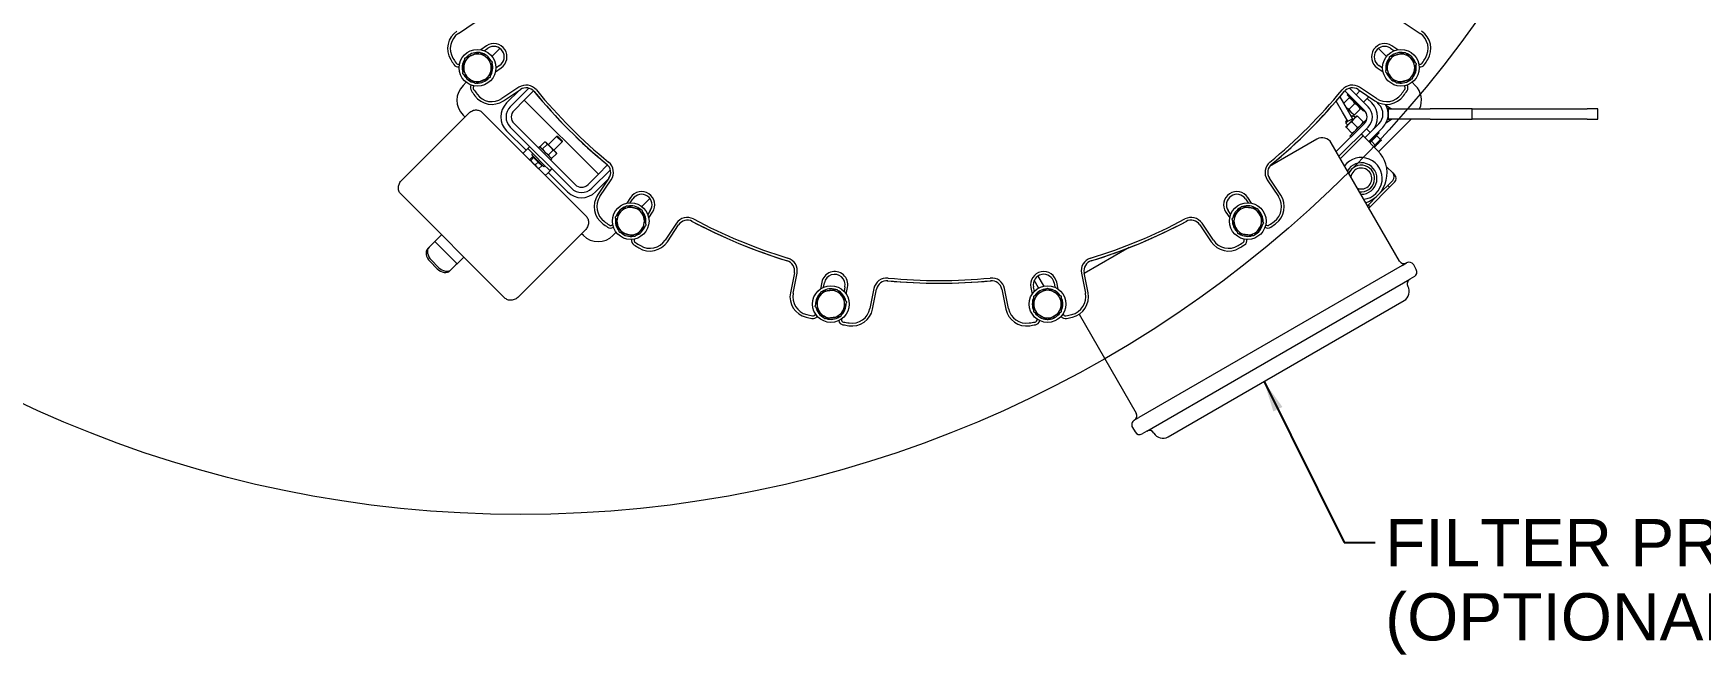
# Model space of a CAD drawing. Header units: inches. Extents: x 19 to 503, y 6 to 322.
# Drawn here: x 60.2 to 139.8, y 185.1 to 214.7 of the extents above; entities that cross this region are included whole.
import ezdxf

# ---------------------------------------------------------------- set-up
doc = ezdxf.new("R2010")
doc.units = ezdxf.units.IN
doc.header["$LTSCALE"] = 15
doc.header["$MEASUREMENT"] = 0
doc.layers.add('Symbol (ANSI)', color=7, linetype='Continuous', lineweight=25)
doc.layers.add('Visible', color=7, linetype='Continuous', lineweight=18)
doc.styles.add('MEMCOR Medium', font='arial.ttf')
doc.dimstyles.new('Default (ANSI)$7', dxfattribs={"dimscale": 15, "dimtxt": 0.15, "dimasz": 0.098425, "dimexe": 0.125, "dimexo": 0.0625, "dimgap": 0.031496, "dimtad": 0, "dimtih": 1, "dimtoh": 1, "dimdec": 4, "dimrnd": 1e-08, "dimzin": 3, "dimdsep": 46, "dimlunit": 5, "dimtxsty": 'MEMCOR Medium', "dimcen": 0.09, "dimdle": 0.393701, "dimclrd": 256, "dimclre": 256, "dimclrt": 256, "dimadec": 0, "dimazin": 1, "dimtfac": 0.8, "dimtofl": 0, "dimtmove": 0, "dimatfit": 3, "dimfxl": 1, "dimfrac": 1, "dimtolj": 1, "dimtzin": 4, "dimlwd": -1, "dimlwe": -1, "dimarcsym": 0})

msp = doc.modelspace()

# ---------------------------------------------------------------- linework, layer by layer
at = {"layer": 'Visible'}
for p, q in [((80.53157, 214.74529), (81.33716, 215.28357)), ((125.61566, 215.28357), (126.42125, 214.74529)), ((81.86988, 214.14818), (81.59633, 213.9654)), ((81.76071, 213.91889), (81.9421, 214.04009)), ((125.01071, 214.04009), (125.1921, 213.91889)), ((125.35648, 213.9654), (125.08294, 214.14818)), ((82.13157, 213.64213), (82.51639, 214.02695)), ((124.43237, 214.02394), (124.81815, 213.63815)), ((82.29635, 212.91775), (82.5699, 213.10053)), ((82.49767, 213.20862), (82.31629, 213.08742)), ((124.38292, 213.10053), (124.65647, 212.91775)), ((124.63653, 213.08742), (124.45514, 213.20862)), ((80.75243, 212.26299), (80.90353, 212.41409)), ((83.41499, 212.17387), (82.6094, 211.63559)), ((82.68162, 211.5275), (83.48721, 212.06578)), ((83.44147, 212.03521), (82.83132, 211.42507)), ((83.89315, 212.13334), (83.0081, 211.24829)), ((83.67762, 211.56426), (84.11776, 212.00439)), ((122.59359, 211.71558), (122.94322, 211.11)), ((122.77518, 211.40105), (123.03857, 211.66443)), ((122.83506, 212.00439), (123.76794, 211.07151)), ((122.98221, 211.85724), (122.93767, 211.8127)), ((123.71716, 211.03321), (122.93767, 211.8127)), ((123.94471, 211.24829), (123.05966, 212.13334)), ((123.55617, 212.00526), (123.37196, 211.82105)), ((123.4656, 212.06578), (124.27119, 211.5275)), ((123.54873, 211.99782), (123.51134, 212.03521)), ((124.34341, 211.63559), (123.53782, 212.17387)), ((123.98005, 211.72203), (123.72551, 211.46749)), ((126.0453, 212.41101), (126.19685, 212.25945)), ((77.82862, 207.74733), (81.0106, 210.92931)), ((83.94364, 208.70338), (81.66945, 210.97757)), ((83.18488, 211.07151), (83.67762, 211.56426)), ((87.21316, 208.02873), (83.67762, 211.56426)), ((122.72671, 210.985), (122.42152, 211.5136)), ((122.97671, 210.55199), (122.72671, 210.985)), ((122.85637, 211.26043), (122.87805, 211.23875)), ((122.87805, 211.23875), (123.14321, 210.97359)), ((122.94322, 211.11), (123.19322, 210.67699)), ((123.03431, 211.12985), (123.30373, 211.39927)), ((123.14321, 210.97359), (123.2758, 210.841)), ((123.29948, 210.86469), (123.5689, 211.1341)), ((123.7617, 211.07775), (123.71716, 211.03321)), ((124.12149, 211.42507), (123.90229, 211.64427)), ((124.3229, 211.49518), (124.46232, 211.35577)), ((124.79671, 211.31987), (125.05478, 211.14615)), ((125.05478, 211.14615), (124.86728, 211.14615)), ((124.9027, 211.14615), (126.9027, 211.14615)), ((124.9027, 211.14615), (124.9027, 210.64615)), ((128.9027, 211.14615), (126.9027, 211.14615)), ((128.9027, 211.14615), (129.4027, 211.14615)), ((128.9027, 210.64615), (128.9027, 211.14615)), ((129.4027, 211.14615), (134.4027, 211.14615)), ((134.9027, 211.14615), (134.4027, 211.14615)), ((134.9027, 210.64615), (134.9027, 211.14615)), ((80.84124, 210.75996), (80.75243, 210.84878)), ((82.83132, 210.09571), (83.75763, 209.1694)), ((83.0081, 210.27248), (85.92138, 207.3592)), ((86.09816, 207.53598), (83.18488, 210.44926)), ((123.76794, 210.44926), (122.42473, 209.10605)), ((122.55414, 208.88191), (123.94471, 210.27248)), ((122.87852, 210.53142), (122.9483, 210.6012)), ((122.87852, 210.53142), (122.87853, 210.46468)), ((122.97273, 210.55889), (122.87853, 210.46468)), ((122.96962, 210.37359), (122.87853, 210.46468)), ((123.01381, 210.41779), (122.88123, 210.28521)), ((122.90491, 210.26152), (123.17433, 209.99211)), ((122.97671, 210.55199), (123.19322, 210.67699)), ((123.27898, 210.68295), (123.01381, 210.41779)), ((123.07344, 209.84384), (123.85292, 210.62333)), ((123.13131, 210.78421), (123.16535, 210.81824)), ((123.23208, 210.81824), (123.15574, 210.7419)), ((123.16535, 210.81824), (123.23208, 210.81824)), ((123.17008, 210.52669), (123.4395, 210.25727)), ((123.32317, 210.72715), (123.23208, 210.81824)), ((123.41156, 210.81554), (123.27898, 210.68295)), ((123.43524, 210.79185), (123.70466, 210.52244)), ((124.46232, 210.43653), (123.79445, 209.76867)), ((123.86922, 210.60703), (123.85292, 210.62333)), ((124.03805, 210.01227), (123.86127, 210.18904)), ((123.97123, 209.59189), (124.63909, 210.25976)), ((125.99776, 210.64615), (124.45644, 209.10484)), ((124.79671, 210.47244), (125.05478, 210.64615)), ((124.86728, 210.64615), (125.05478, 210.64615)), ((126.9027, 210.64615), (124.9027, 210.64615)), ((126.9027, 210.64615), (128.9027, 210.64615)), ((129.4027, 210.64615), (128.9027, 210.64615)), ((134.4027, 210.64615), (129.4027, 210.64615)), ((134.4027, 210.64615), (134.9027, 210.64615)), ((83.93441, 209.34617), (83.84249, 209.25425)), ((84.411, 209.33627), (84.35443, 209.27971)), ((84.98517, 208.7621), (84.411, 209.33627)), ((84.43643, 209.34594), (84.65518, 209.5647)), ((84.45484, 209.29243), (84.44283, 209.32544)), ((84.54956, 209.23281), (84.76831, 209.45157)), ((84.70869, 209.54628), (84.67568, 209.5583)), ((84.7293, 209.52568), (84.70869, 209.54628)), ((84.92547, 209.32951), (84.7293, 209.52568)), ((84.81935, 209.43562), (85.21721, 209.83348)), ((85.14811, 209.10687), (84.92547, 209.32951)), ((85.08452, 209.17046), (85.48238, 209.56832)), ((85.48238, 209.56832), (85.21721, 209.83348)), ((85.27144, 209.83348), (85.21721, 209.83348)), ((85.27144, 209.83348), (85.48238, 209.62254)), ((85.48238, 209.62254), (85.48238, 209.56832)), ((121.5036, 209.70149), (119.23774, 208.39329)), ((125.43662, 203.88931), (122.18662, 209.51848)), ((123.52929, 209.68028), (122.61884, 208.76984)), ((123.11798, 209.7993), (123.07344, 209.84384)), ((123.70606, 209.85706), (123.52929, 209.68028)), ((123.70606, 209.85706), (123.61768, 209.94545)), ((123.70606, 209.85706), (124.41317, 209.14995)), ((124.47234, 210.00392), (124.01577, 209.54735)), ((124.03345, 209.52967), (124.10027, 209.59649)), ((124.10027, 209.59649), (124.23286, 209.72907)), ((124.10027, 209.59649), (124.28731, 209.40946)), ((124.23286, 209.72907), (124.36544, 209.86166)), ((124.24417, 209.31895), (124.44357, 209.51836)), ((124.36544, 209.86166), (124.34776, 209.87934)), ((124.36544, 209.86166), (124.55247, 209.67462)), ((124.4278, 210.04846), (124.47234, 210.00392)), ((124.44357, 209.51836), (124.57616, 209.65094)), ((83.61763, 209.02939), (83.75056, 209.16233)), ((83.84249, 209.25425), (83.75056, 209.16233)), ((84.19604, 208.9007), (83.84249, 209.25425)), ((83.94572, 208.69422), (83.94442, 208.69908)), ((83.94572, 208.69422), (83.94876, 208.69118)), ((84.08293, 208.86531), (83.94653, 208.7289)), ((83.94876, 208.69118), (84.07655, 208.56339)), ((84.12288, 208.82536), (83.98648, 208.68896)), ((84.02916, 208.95444), (84.08573, 209.011)), ((84.02916, 208.95444), (84.60333, 208.38027)), ((84.07655, 208.56339), (84.27221, 208.36773)), ((84.08293, 208.86531), (84.1029, 208.84533)), ((84.09987, 208.84837), (84.11755, 208.86605)), ((84.1029, 208.84533), (84.12288, 208.82536)), ((84.12288, 208.82536), (84.2307, 208.71754)), ((84.19604, 208.9007), (84.54959, 208.54714)), ((84.33852, 208.60972), (84.20211, 208.47332)), ((84.2307, 208.71754), (84.33852, 208.60972)), ((84.33852, 208.60972), (84.42636, 208.52188)), ((84.42636, 208.52188), (84.5142, 208.43403)), ((84.49726, 208.45097), (84.51494, 208.46865)), ((84.90315, 208.19359), (84.54959, 208.54714)), ((84.82876, 208.9536), (85.04752, 209.17236)), ((84.98517, 208.7621), (84.9286, 208.70553)), ((84.94133, 208.80594), (84.97434, 208.79393)), ((84.99484, 208.78753), (85.2136, 209.00629)), ((85.19518, 209.05979), (85.14811, 209.10687)), ((85.19518, 209.05979), (85.20719, 209.02679)), ((87.21316, 208.02873), (87.65329, 208.46886)), ((119.32482, 208.44357), (119.29952, 208.46886)), ((84.27221, 208.36773), (84.34311, 208.29682)), ((84.34311, 208.29682), (84.34798, 208.29552)), ((86.62646, 206.02055), (84.35228, 208.29474)), ((84.5142, 208.43403), (84.3778, 208.29763)), ((84.60333, 208.38027), (84.6599, 208.43683)), ((84.81122, 208.10167), (84.67829, 207.96873)), ((84.81122, 208.10167), (84.90315, 208.19359)), ((84.81829, 208.10874), (85.7446, 207.18243)), ((84.90315, 208.19359), (84.99507, 208.28551)), ((87.21316, 208.02873), (86.72041, 207.53598)), ((86.89719, 207.3592), (87.78224, 208.24425)), ((87.07396, 207.18243), (87.68411, 207.79257)), ((87.71468, 207.83832), (87.1764, 207.03273)), ((87.28449, 206.9605), (87.82277, 207.76609)), ((119.13005, 207.76609), (119.66832, 206.9605)), ((119.77642, 207.03273), (119.23814, 207.83832)), ((124.41317, 207.02863), (125.12028, 207.73574)), ((124.8227, 208.38687), (125.12028, 208.08929)), ((125.12028, 208.08929), (125.20867, 208.0009)), ((77.78036, 207.08848), (82.73738, 202.13146)), ((88.74943, 206.921), (88.56665, 206.64745)), ((118.38616, 206.64745), (118.20339, 206.921)), ((123.91294, 206.5284), (124.41317, 207.02863)), ((124.96581, 207.40449), (124.03731, 206.47599)), ((124.96581, 207.40449), (124.87742, 207.49288)), ((125.20867, 207.64735), (124.96581, 207.40449)), ((88.73632, 206.66739), (88.85752, 206.84877)), ((89.67283, 206.87155), (89.28705, 206.48576)), ((89.68899, 206.2932), (89.56779, 206.11182)), ((89.6143, 205.94743), (89.79708, 206.22098)), ((117.15573, 206.22098), (117.33851, 205.94743)), ((117.38502, 206.11182), (117.26382, 206.2932)), ((118.09529, 206.84877), (118.21649, 206.66739)), ((124.03731, 206.47599), (123.94892, 206.56438)), ((124.03731, 206.47599), (123.97764, 206.41633)), ((86.57821, 205.3617), (83.39623, 202.17972)), ((90.93246, 205.68826), (90.39419, 204.88267)), ((90.50228, 204.81045), (91.04055, 205.61604)), ((115.91226, 205.61604), (116.45054, 204.81045)), ((116.55863, 204.88267), (116.02035, 205.68826)), ((79.1326, 204.54436), (79.0676, 204.47936)), ((79.1326, 204.54436), (79.35584, 204.76761)), ((79.35584, 204.76761), (79.40969, 204.82145)), ((79.50161, 204.91338), (79.40969, 204.82145)), ((79.40969, 204.82145), (80.47035, 203.76079)), ((79.50161, 204.91338), (79.72854, 205.1403)), ((86.49414, 205.10707), (86.40886, 205.19235)), ((88.0599, 205.25862), (87.90835, 205.10707)), ((112.54361, 204.52844), (110.39663, 203.28887)), ((79.17115, 203.87581), (79.52471, 203.52226)), ((79.58971, 203.58726), (79.23615, 203.94081)), ((80.4165, 203.70695), (80.19326, 203.4837)), ((80.47035, 203.76079), (80.4165, 203.70695)), ((80.47035, 203.76079), (80.56227, 203.85272)), ((80.7892, 204.07964), (80.56227, 203.85272)), ((125.56162, 203.6728), (125.77812, 203.7978)), ((126.24463, 203.48979), (126.11963, 203.7063)), ((80.12826, 203.4187), (80.19326, 203.4837)), ((96.564, 203.32815), (96.37498, 202.37789)), ((96.50248, 202.35253), (96.6915, 203.30279)), ((108.22079, 202.61), (108.01302, 202.96987)), ((108.18636, 203.16964), (108.43729, 202.735)), ((110.26131, 203.30279), (110.45033, 202.35253)), ((110.57783, 202.37789), (110.38881, 203.32815)), ((125.56162, 203.6728), (113.00425, 196.4228)), ((113.37925, 195.77329), (125.93662, 203.02329)), ((126.15312, 203.14829), (125.93662, 203.02329)), ((97.87103, 202.87664), (97.80684, 202.55397)), ((97.95597, 202.63732), (97.99853, 202.85128)), ((98.97932, 202.65619), (98.93676, 202.44223)), ((99.04263, 202.30816), (99.10682, 202.63083)), ((100.35964, 202.57315), (100.17062, 201.62289)), ((100.29812, 201.59753), (100.48714, 202.54779)), ((106.46567, 202.54779), (106.65469, 201.59753)), ((106.78219, 201.62289), (106.59318, 202.57315)), ((107.846, 202.63083), (107.91018, 202.30816)), ((108.01606, 202.44223), (107.9735, 202.65619)), ((108.22519, 202.60237), (108.22079, 202.61)), ((108.43729, 202.735), (108.46271, 202.69097)), ((108.95428, 202.85128), (108.99684, 202.63732)), ((109.14597, 202.55397), (109.08179, 202.87664)), ((110.15704, 201.35431), (112.87925, 196.63931)), ((114.40377, 195.49877), (125.6621, 201.99877)), ((112.69624, 195.9563), (112.82124, 195.73979)), ((112.78774, 196.2978), (113.00425, 196.4228)), ((113.37925, 195.77329), (113.16274, 195.64829))]:
    msp.add_line(p, q, dxfattribs=at)
for centre, radius in [((83.50085, 247.80307), 56), ((81.44145, 213.10422), 0.875), ((125.51137, 213.10422), 0.875), ((88.75312, 205.79255), 0.875), ((118.1997, 205.79255), 0.875), ((98.30627, 201.8355), 0.875), ((108.64654, 201.8355), 0.875)]:
    msp.add_circle(centre, radius, dxfattribs=at)
for centre, radius, start, end in [((81.01491, 214.02191), 1, 123.75, 211.5763028), ((125.9379, 214.02191), 1, 328.4236972, 56.25), ((81.01491, 214.02191), 0.87, 123.75, 211.5763028), ((82.21989, 213.62436), 0.63, 303.75, 123.75), ((82.21989, 213.62436), 0.5, 303.75, 123.75), ((124.73293, 213.62436), 0.63, 56.25, 236.25), ((124.73293, 213.62436), 0.5, 56.25, 236.25), ((125.9379, 214.02191), 0.87, 328.4236972, 56.25), ((103.47641, 227.82751), 27.365, 211.5763028, 212.1649985), ((103.47641, 227.82751), 27.235, 211.5763028, 212.1649985), ((80.52306, 213.39259), 0.25, 212.1649985, 280.2335583), ((80.52306, 213.39259), 0.12, 212.1649985, 301.953578), ((81.44145, 213.10422), 0.7295, 146.5591413, 198.4408587), ((81.44145, 213.10422), 0.656, 112.5, 172.5), ((81.44145, 213.10422), 0.7295, 86.5591413, 138.4408587), ((81.44145, 213.10422), 0.656, 52.5, 112.5), ((81.44145, 213.10422), 0.7295, 26.5591413, 78.4408587), ((81.44145, 213.10422), 0.656, 352.5, 52.5), ((81.44145, 213.10422), 0.7295, 326.5591413, 18.4408587), ((125.51137, 213.10422), 0.7295, 139.0591413, 190.9408587), ((125.51137, 213.10422), 0.656, 165, 225), ((125.51137, 213.10422), 0.656, 105, 165), ((125.51137, 213.10422), 0.7295, 79.0591413, 130.9408587), ((125.51137, 213.10422), 0.656, 45, 105), ((125.51137, 213.10422), 0.7295, 19.0591413, 70.9408587), ((125.51137, 213.10422), 0.656, 345, 45), ((125.51137, 213.10422), 0.7295, 319.0591413, 10.9408587), ((126.42976, 213.39259), 0.12, 238.046422, 327.8350015), ((126.42976, 213.39259), 0.25, 259.7664417, 327.8350015), ((103.47641, 227.82751), 27.235, 327.8350015, 328.4236972), ((103.47641, 227.82751), 27.365, 327.8350015, 328.4236972), ((81.44145, 213.10422), 0.656, 172.5, 232.5), ((81.44145, 213.10422), 0.7295, 206.5591413, 258.4408587), ((81.44145, 213.10422), 0.656, 232.5, 292.5), ((81.44145, 213.10422), 0.7295, 266.5591413, 318.4408587), ((81.44145, 213.10422), 0.656, 292.5, 352.5), ((125.51137, 213.10422), 0.7295, 199.0591413, 250.9408587), ((125.51137, 213.10422), 0.656, 225, 285), ((125.51137, 213.10422), 0.7295, 259.0591413, 310.9408587), ((125.51137, 213.10422), 0.656, 285, 345), ((81.45954, 211.55588), 1, 135, 225), ((81.35641, 212.14538), 0.25, 147.2664417, 215.3350015), ((103.47641, 227.82751), 27.365, 215.3350015, 215.9236972), ((81.35641, 212.14538), 0.12, 125.546422, 215.3350015), ((103.47641, 227.82751), 27.235, 215.3350015, 215.9236972), ((82.12605, 212.35897), 1, 215.9236972, 303.75), ((82.12605, 212.35897), 0.87, 215.9236972, 303.75), ((83.765, 211.65004), 0.63, 39.3762709, 123.75), ((83.765, 211.65004), 0.5, 39.3762709, 123.75), ((103.47641, 227.82751), 25.00122, 219.2970119, 230.7029881), ((103.47641, 227.82751), 25, 219.3762709, 230.6237291), ((103.47641, 227.82751), 24.87, 219.3762709, 230.6237291), ((103.47641, 227.82751), 24.87, 309.3762709, 320.6237291), ((103.47641, 227.82751), 25.00122, 309.2970119, 320.7029881), ((103.47641, 227.82751), 25, 309.3762709, 320.6237291), ((123.18781, 211.65004), 0.63, 56.25, 140.6237291), ((123.18781, 211.65004), 0.5, 56.25, 140.6237291), ((124.82676, 212.35897), 1, 236.25, 324.0763028), ((124.82676, 212.35897), 0.87, 236.25, 324.0763028), ((103.47641, 227.82751), 27.235, 324.0763028, 324.6649985), ((103.47641, 227.82751), 27.365, 324.0763028, 324.6649985), ((125.5964, 212.14538), 0.12, 324.6649985, 54.453578), ((125.5964, 212.14538), 0.25, 324.6649985, 32.7335583), ((125.48974, 211.55235), 1, 336.0339605, 45), ((83.496, 210.76039), 0.94, 135, 225), ((83.496, 210.76039), 0.69, 135, 225), ((83.496, 210.76039), 0.44, 135, 225), ((123.45681, 210.76039), 0.44, 315, 45), ((123.45681, 210.76039), 0.69, 315, 45), ((123.45681, 210.76039), 0.94, 315, 45), ((124.0027, 210.89615), 0.65, 315, 45), ((124.0027, 210.89615), 0.9, 315, 31.0514534), ((124.0027, 210.89615), 0.9, 16.1276202, 28.0859338), ((124.0027, 210.89615), 0.9, 331.9140662, 343.8723798), ((121.7536, 209.26848), 0.5, 30, 120), ((87.29894, 208.1161), 0.5, 326.25, 50.6237291), ((87.29894, 208.1161), 0.63, 326.25, 50.6237291), ((119.65387, 208.1161), 0.63, 129.3762709, 213.75), ((119.65387, 208.1161), 0.5, 129.3762709, 213.75), ((123.61768, 207.82413), 1, 276.91107, 143.08893), ((123.61768, 207.82413), 0.75, 268.4744193, 151.5255807), ((123.35251, 208.08929), 1.5, 288.6539144, 45), ((123.61768, 207.82413), 0.63538, 261.8877704, 158.1122296), ((123.61768, 207.82413), 0.5, 248.3422821, 171.6577179), ((124.9435, 207.91251), 0.25, 315, 45), ((125.03189, 207.82413), 0.25, 315, 45), ((86.40928, 207.84711), 0.94, 225, 315), ((86.40928, 207.84711), 0.69, 225, 315), ((86.40928, 207.84711), 0.44, 225, 315), ((88.00787, 206.47716), 1, 146.25, 234.0763028), ((88.00787, 206.47716), 0.87, 146.25, 234.0763028), ((89.27325, 206.57099), 0.63, 326.25, 146.25), ((89.27325, 206.57099), 0.5, 326.25, 146.25), ((117.67956, 206.57099), 0.63, 33.75, 213.75), ((117.67956, 206.57099), 0.5, 33.75, 213.75), ((118.94495, 206.47716), 0.87, 305.9236972, 33.75), ((118.94495, 206.47716), 1, 305.9236972, 33.75), ((88.75312, 205.79255), 0.7295, 109.0591413, 160.9408587), ((88.75312, 205.79255), 0.656, 135, 195), ((88.75312, 205.79255), 0.656, 75, 135), ((88.75312, 205.79255), 0.7295, 49.0591413, 100.9408587), ((88.75312, 205.79255), 0.656, 15, 75), ((88.75312, 205.79255), 0.7295, 349.0591413, 40.9408587), ((118.1997, 205.79255), 0.7295, 116.5591413, 168.4408587), ((118.1997, 205.79255), 0.656, 142.5, 202.5), ((118.1997, 205.79255), 0.656, 82.5, 142.5), ((118.1997, 205.79255), 0.7295, 56.5591413, 108.4408587), ((118.1997, 205.79255), 0.656, 22.5, 82.5), ((118.1997, 205.79255), 0.7295, 356.5591413, 48.4408587), ((103.47641, 227.82751), 27.365, 234.0763028, 234.6649985), ((103.47641, 227.82751), 27.235, 234.0763028, 234.6649985), ((87.79428, 205.70752), 0.25, 234.6649985, 302.7335583), ((87.79428, 205.70752), 0.12, 234.6649985, 324.453578), ((88.75312, 205.79255), 0.7295, 169.0591413, 220.9408587), ((88.75312, 205.79255), 0.656, 195, 255), ((88.75312, 205.79255), 0.656, 255, 315), ((88.75312, 205.79255), 0.7295, 289.0591413, 340.9408587), ((88.75312, 205.79255), 0.656, 315, 15), ((91.45629, 205.33825), 0.63, 61.8762709, 146.25), ((91.45629, 205.33825), 0.5, 61.8762709, 146.25), ((103.47641, 227.82751), 25.00122, 241.7970119, 253.2029881), ((103.47641, 227.82751), 25, 241.8762709, 253.1237291), ((103.47641, 227.82751), 24.87, 241.8762709, 253.1237291), ((103.47641, 227.82751), 24.87, 286.8762709, 298.1237291), ((103.47641, 227.82751), 25.00122, 286.7970119, 298.2029881), ((103.47641, 227.82751), 25, 286.8762709, 298.1237291), ((115.49652, 205.33825), 0.63, 33.75, 118.1237291), ((115.49652, 205.33825), 0.5, 33.75, 118.1237291), ((118.1997, 205.79255), 0.7295, 176.5591413, 228.4408587), ((118.1997, 205.79255), 0.656, 202.5, 262.5), ((118.1997, 205.79255), 0.656, 262.5, 322.5), ((118.1997, 205.79255), 0.7295, 296.5591413, 348.4408587), ((118.1997, 205.79255), 0.656, 322.5, 22.5), ((119.15853, 205.70752), 0.25, 237.2664417, 305.3350015), ((119.15853, 205.70752), 0.12, 215.546422, 305.3350015), ((103.47641, 227.82751), 27.235, 305.3350015, 305.9236972), ((103.47641, 227.82751), 27.365, 305.3350015, 305.9236972), ((87.20124, 205.81417), 1, 225, 315), ((88.75312, 205.79255), 0.7295, 229.0591413, 280.9408587), ((89.04149, 204.87416), 0.25, 169.7664417, 237.8350015), ((103.47641, 227.82751), 27.365, 237.8350015, 238.4236972), ((89.04149, 204.87416), 0.12, 148.046422, 237.8350015), ((103.47641, 227.82751), 27.235, 237.8350015, 238.4236972), ((89.67081, 205.36602), 1, 238.4236972, 326.25), ((89.67081, 205.36602), 0.87, 238.4236972, 326.25), ((117.28201, 205.36602), 1, 213.75, 301.5763028), ((117.28201, 205.36602), 0.87, 213.75, 301.5763028), ((103.47641, 227.82751), 27.235, 301.5763028, 302.1649985), ((118.1997, 205.79255), 0.7295, 236.5591413, 288.4408587), ((103.47641, 227.82751), 27.365, 301.5763028, 302.1649985), ((117.91133, 204.87416), 0.12, 302.1649985, 31.953578), ((117.91133, 204.87416), 0.25, 302.1649985, 10.2335583), ((96.07361, 203.4257), 0.5, 348.75, 73.1237291), ((96.07361, 203.4257), 0.63, 348.75, 73.1237291), ((110.87921, 203.4257), 0.63, 106.8762709, 191.25), ((110.87921, 203.4257), 0.5, 106.8762709, 191.25), ((125.65312, 204.01431), 0.25, 210, 300), ((125.90312, 203.5813), 0.25, 30, 120), ((98.48892, 202.75373), 0.63, 348.75, 168.75), ((98.48892, 202.75373), 0.5, 348.75, 168.75), ((100.97753, 202.45024), 0.63, 84.3762709, 168.75), ((100.97753, 202.45024), 0.5, 84.3762709, 168.75), ((103.47641, 227.82751), 25.00122, 264.2970119, 275.7029881), ((103.47641, 227.82751), 25, 264.3762709, 275.6237291), ((103.47641, 227.82751), 24.87, 264.3762709, 275.6237291), ((105.97528, 202.45024), 0.63, 11.25, 95.6237291), ((105.97528, 202.45024), 0.5, 11.25, 95.6237291), ((108.46389, 202.75373), 0.63, 11.25, 191.25), ((108.46389, 202.75373), 0.5, 11.25, 191.25), ((126.06162, 202.80678), 0.25, 120, 210), ((126.02812, 203.36479), 0.25, 300, 30), ((97.35577, 202.1828), 1, 168.75, 256.5763028), ((97.35577, 202.1828), 0.87, 168.75, 256.5763028), ((98.30627, 201.8355), 0.7295, 131.5591413, 183.4408587), ((98.30627, 201.8355), 0.656, 97.5, 157.5), ((98.30627, 201.8355), 0.7295, 71.5591413, 123.4408587), ((98.30627, 201.8355), 0.656, 37.5, 97.5), ((98.30627, 201.8355), 0.7295, 11.5591413, 63.4408587), ((98.30627, 201.8355), 0.656, 337.5, 37.5), ((108.64654, 201.8355), 0.7295, 154.0591413, 205.9408587), ((108.64654, 201.8355), 0.656, 120, 180), ((108.64654, 201.8355), 0.7295, 94.0591413, 145.9408587), ((108.64654, 201.8355), 0.656, 60, 120), ((108.64654, 201.8355), 0.7295, 34.0591413, 85.9408587), ((108.64654, 201.8355), 0.656, 0, 60), ((108.64654, 201.8355), 0.7295, 334.0591413, 25.9408587), ((109.59705, 202.1828), 0.87, 283.4236972, 11.25), ((109.59705, 202.1828), 1, 283.4236972, 11.25), ((125.4121, 202.43178), 0.5, 300, 30), ((103.47641, 227.82751), 27.235, 256.5763028, 257.1649985), ((97.45297, 201.39001), 0.12, 257.1649985, 346.953578), ((98.30627, 201.8355), 0.7295, 191.5591413, 243.4408587), ((98.30627, 201.8355), 0.656, 157.5, 217.5), ((98.30627, 201.8355), 0.656, 217.5, 277.5), ((98.30627, 201.8355), 0.656, 277.5, 337.5), ((98.30627, 201.8355), 0.7295, 311.5591413, 3.4408587), ((99.31734, 201.79262), 1, 260.9236972, 348.75), ((99.31734, 201.79262), 0.87, 260.9236972, 348.75), ((107.63548, 201.79262), 1, 191.25, 279.0763028), ((107.63548, 201.79262), 0.87, 191.25, 279.0763028), ((108.64654, 201.8355), 0.656, 180, 240), ((108.64654, 201.8355), 0.7295, 214.0591413, 265.9408587), ((108.64654, 201.8355), 0.7295, 274.0591413, 325.9408587), ((108.64654, 201.8355), 0.656, 300, 0), ((109.49985, 201.39001), 0.12, 193.046422, 282.8350015), ((103.47641, 227.82751), 27.235, 282.8350015, 283.4236972), ((103.47641, 227.82751), 27.365, 256.5763028, 257.1649985), ((97.45297, 201.39001), 0.25, 257.1649985, 325.2335583), ((98.30627, 201.8355), 0.7295, 251.5591413, 303.4408587), ((98.92415, 201.09737), 0.25, 192.2664417, 260.3350015), ((98.92415, 201.09737), 0.12, 170.546422, 260.3350015), ((103.47641, 227.82751), 27.365, 260.3350015, 260.9236972), ((103.47641, 227.82751), 27.235, 260.3350015, 260.9236972), ((103.47641, 227.82751), 27.235, 279.0763028, 279.6649985), ((103.47641, 227.82751), 27.365, 279.0763028, 279.6649985), ((108.02867, 201.09737), 0.12, 279.6649985, 9.453578), ((108.02867, 201.09737), 0.25, 279.6649985, 347.7335583), ((108.64654, 201.8355), 0.656, 240, 300), ((109.49985, 201.39001), 0.25, 214.7664417, 282.8350015), ((103.47641, 227.82751), 27.365, 282.8350015, 283.4236972), ((112.66274, 196.51431), 0.25, 300, 30), ((112.91274, 196.0813), 0.25, 120, 210), ((113.03774, 195.86479), 0.25, 210, 300), ((113.50425, 195.55678), 0.25, 30, 120), ((114.15377, 195.93178), 0.5, 210, 300)]:
    msp.add_arc(centre, radius, start, end, dxfattribs=at)
for centre, major_axis, start_param, end_param in [((79.48615, 204.19081), (-0.35355, 0.35355), 0, 1.57079633), ((79.42115, 204.12581), (-0.35355, 0.35355), 0, 1.57079633), ((79.77471, 203.77226), (0.35355, -0.35355), 4.71238898, 6.28318531), ((79.83971, 203.83726), (0.35355, -0.35355), 4.71238898, 6.28318531)]:
    msp.add_ellipse(centre, major_axis=major_axis, ratio=0.70710678, start_param=start_param, end_param=end_param, dxfattribs=at)
for points, weights in [([(80.79106, 213.18985), (80.814, 213.36412), (80.84049, 213.56535)], [1, 1.0379548493, 1]), ([(80.84049, 213.56535), (81.02801, 213.64302), (81.19041, 213.71029)], [1, 1.0379548493, 1]), ([(81.19041, 213.71029), (81.3528, 213.77755), (81.54032, 213.85522)], [1, 1.0379548493, 1]), ([(81.54032, 213.85522), (81.70134, 213.73167), (81.84079, 213.62466)], [1, 1.0379548493, 1]), ([(81.84079, 213.62466), (81.98025, 213.51766), (82.14127, 213.3941)], [1, 1.0379548493, 1]), ([(82.14127, 213.3941), (82.11478, 213.19287), (82.09183, 213.0186)], [1, 1.0379548493, 1]), ([(124.77969, 212.90817), (124.83223, 213.10422), (124.87772, 213.27401)], [1, 1.0379548493, 1]), ([(124.87772, 213.27401), (124.92321, 213.44379), (124.97574, 213.63984)], [1, 1.0379548493, 1]), ([(124.97574, 213.63984), (125.1718, 213.69237), (125.34158, 213.73787)], [1, 1.0379548493, 1]), ([(125.34158, 213.73787), (125.51137, 213.78336), (125.70742, 213.83589)], [1, 1.0379548493, 1]), ([(125.70742, 213.83589), (125.85094, 213.69237), (125.97523, 213.56808)], [1, 1.0379548493, 1]), ([(125.97523, 213.56808), (126.09952, 213.44379), (126.24304, 213.30027)], [1, 1.0379548493, 1]), ([(126.24304, 213.30027), (126.19051, 213.10422), (126.14501, 212.93444)], [1, 1.0379548493, 1]), ([(80.74162, 212.81434), (80.76812, 213.01557), (80.79106, 213.18985)], [1, 1.0379548493, 1]), ([(81.0421, 212.58378), (80.90265, 212.69079), (80.74162, 212.81434)], [1, 1.0379548493, 1]), ([(81.34258, 212.35322), (81.18155, 212.47678), (81.0421, 212.58378)], [1, 1.0379548493, 1]), ([(81.69249, 212.49816), (81.53009, 212.43089), (81.34258, 212.35322)], [1, 1.0379548493, 1]), ([(82.0424, 212.64309), (81.85488, 212.56542), (81.69249, 212.49816)], [1, 1.0379548493, 1]), ([(82.09183, 213.0186), (82.06889, 212.84432), (82.0424, 212.64309)], [1, 1.0379548493, 1]), ([(125.0475, 212.64036), (124.92321, 212.76465), (124.77969, 212.90817)], [1, 1.0379548493, 1]), ([(125.31532, 212.37255), (125.1718, 212.51607), (125.0475, 212.64036)], [1, 1.0379548493, 1]), ([(125.68115, 212.47057), (125.51137, 212.42508), (125.31532, 212.37255)], [1, 1.0379548493, 1]), ([(126.04699, 212.5686), (125.85094, 212.51607), (125.68115, 212.47057)], [1, 1.0379548493, 1]), ([(126.14501, 212.93444), (126.09952, 212.76465), (126.04699, 212.5686)], [1, 1.0379548493, 1]), ([(123.03857, 211.66443), (123.06225, 211.68812), (123.06225, 211.68812)], [1, 1.0379548493, 1]), ([(123.19483, 211.55553), (123.1333, 211.61707), (123.03857, 211.66443)], [1, 1.0379548493, 1]), ([(122.85388, 211.26473), (122.86555, 211.25125), (122.87805, 211.23875)], [1.01201651755, 1.00748394433, 1]), ([(122.87805, 211.23875), (122.93958, 211.17722), (123.03431, 211.12985)], [1, 1.0379548493, 1]), ([(123.03431, 211.12985), (123.08168, 211.03512), (123.14321, 210.97359)], [1, 1.0379548493, 1]), ([(123.14321, 210.97359), (123.20475, 210.91205), (123.29948, 210.86469)], [1, 1.0379548493, 1]), ([(123.30373, 211.39927), (123.25636, 211.494), (123.19483, 211.55553)], [1, 1.0379548493, 1]), ([(123.29948, 210.86469), (123.2758, 210.841), (123.2758, 210.841)], [1, 1.0379548493, 1]), ([(123.46, 211.29037), (123.39847, 211.3519), (123.30373, 211.39927)], [1, 1.0379548493, 1]), ([(123.5689, 211.1341), (123.52153, 211.22884), (123.46, 211.29037)], [1, 1.0379548493, 1]), ([(123.59258, 211.15779), (123.59258, 211.15779), (123.5689, 211.1341)], [1, 1.0379548493, 1]), ([(122.90491, 210.26152), (122.88123, 210.28521), (122.88123, 210.28521)], [1, 1.0379548493, 1]), ([(123.01381, 210.41779), (122.95228, 210.35626), (122.90491, 210.26152)], [1, 1.0379548493, 1]), ([(123.17008, 210.52669), (123.07534, 210.47932), (123.01381, 210.41779)], [1, 1.0379548493, 1]), ([(123.27898, 210.68295), (123.21745, 210.62142), (123.17008, 210.52669)], [1, 1.0379548493, 1]), ([(123.17433, 209.99211), (123.26907, 210.03947), (123.3306, 210.101)], [1, 1.0379548493, 1]), ([(123.43524, 210.79185), (123.34051, 210.74448), (123.27898, 210.68295)], [1, 1.0379548493, 1]), ([(123.3306, 210.101), (123.39213, 210.16254), (123.4395, 210.25727)], [1, 1.0379548493, 1]), ([(123.41156, 210.81554), (123.41156, 210.81554), (123.43524, 210.79185)], [1, 1.0379548493, 1]), ([(123.4395, 210.25727), (123.53423, 210.30464), (123.59576, 210.36617)], [1, 1.0379548493, 1]), ([(123.59576, 210.36617), (123.65729, 210.4277), (123.70466, 210.52244)], [1, 1.0379548493, 1]), ([(123.70466, 210.52244), (123.72834, 210.49875), (123.72834, 210.49875)], [1, 1.0379548493, 1]), ([(84.43643, 209.34594), (84.44919, 209.29808), (84.47544, 209.27183)], [1, 1.0379548493, 1]), ([(84.47544, 209.27183), (84.5017, 209.24558), (84.54956, 209.23281)], [1, 1.0379548493, 1]), ([(84.7293, 209.52568), (84.70304, 209.55193), (84.65518, 209.5647)], [1, 1.0379548493, 1]), ([(84.76831, 209.45157), (84.75555, 209.49943), (84.7293, 209.52568)], [1, 1.0379548493, 1]), ([(84.92547, 209.32951), (84.86068, 209.3943), (84.76831, 209.45157)], [1, 1.0379548493, 1]), ([(85.04752, 209.17236), (84.99026, 209.26472), (84.92547, 209.32951)], [1, 1.0379548493, 1]), ([(123.19801, 209.96842), (123.19801, 209.96842), (123.17433, 209.99211)], [1, 1.0379548493, 1]), ([(124.23802, 209.32511), (124.26387, 209.36259), (124.28731, 209.40946)], [1.01896137899, 1.01842560466, 1]), ([(124.28731, 209.40946), (124.38204, 209.45682), (124.44357, 209.51836)], [1, 1.0379548493, 1]), ([(124.44357, 209.51836), (124.50511, 209.57989), (124.55247, 209.67462)], [1, 1.0379548493, 1]), ([(124.55247, 209.67462), (124.57616, 209.65094), (124.57616, 209.65094)], [1, 1.0379548493, 1]), ([(83.94653, 208.7289), (83.93949, 208.70045), (83.94876, 208.69118)], [1, 1.0379548493, 1]), ([(83.94876, 208.69118), (83.95803, 208.68191), (83.98648, 208.68896)], [1, 1.0379548493, 1]), ([(83.98648, 208.68896), (84.02651, 208.61343), (84.07655, 208.56339)], [1, 1.0379548493, 1]), ([(84.07655, 208.56339), (84.12659, 208.51335), (84.20211, 208.47332)], [1, 1.0379548493, 1]), ([(84.20211, 208.47332), (84.23144, 208.4085), (84.27221, 208.36773)], [1, 1.0379548493, 1]), ([(84.54956, 209.23281), (84.60682, 209.14045), (84.67161, 209.07566)], [1, 1.0379548493, 1]), ([(84.67161, 209.07566), (84.7364, 209.01087), (84.82876, 208.9536)], [1, 1.0379548493, 1]), ([(84.82876, 208.9536), (84.85572, 208.89156), (84.89425, 208.85302)], [1, 1.0379548493, 1]), ([(84.89425, 208.85302), (84.93279, 208.81448), (84.99484, 208.78753)], [1, 1.0379548493, 1]), ([(84.99484, 208.78753), (84.98393, 208.79044), (84.97434, 208.79393)], [1, 1.00840732333, 1.01309005879]), ([(85.14811, 209.10687), (85.10957, 209.14541), (85.04752, 209.17236)], [1, 1.0379548493, 1]), ([(85.2136, 209.00629), (85.18664, 209.06833), (85.14811, 209.10687)], [1, 1.0379548493, 1]), ([(85.20719, 209.02679), (85.21068, 209.0172), (85.2136, 209.00629)], [1.01309005879, 1.00840732333, 1]), ([(84.27221, 208.36773), (84.31298, 208.32696), (84.3778, 208.29763)], [1, 1.0379548493, 1]), ([(84.3778, 208.29763), (84.3582, 208.29278), (84.34798, 208.29552)], [1, 1.02583760043, 1.01649753012]), ([(88.02144, 205.9886), (88.16496, 206.13212), (88.28925, 206.25641)], [1, 1.0379548493, 1]), ([(88.28925, 206.25641), (88.41355, 206.3807), (88.55707, 206.52422)], [1, 1.0379548493, 1]), ([(88.55707, 206.52422), (88.75312, 206.47169), (88.9229, 206.4262)], [1, 1.0379548493, 1]), ([(88.9229, 206.4262), (89.09269, 206.3807), (89.28874, 206.32817)], [1, 1.0379548493, 1]), ([(89.28874, 206.32817), (89.34127, 206.13212), (89.38676, 205.96234)], [1, 1.0379548493, 1]), ([(117.44869, 205.89142), (117.57225, 206.05245), (117.67926, 206.1919)], [1, 1.0379548493, 1]), ([(117.67926, 206.1919), (117.78626, 206.33135), (117.90982, 206.49237)], [1, 1.0379548493, 1]), ([(117.90982, 206.49237), (118.11105, 206.46588), (118.28532, 206.44294)], [1, 1.0379548493, 1]), ([(118.28532, 206.44294), (118.45959, 206.41999), (118.66082, 206.3935)], [1, 1.0379548493, 1]), ([(118.66082, 206.3935), (118.7385, 206.20598), (118.80576, 206.04359)], [1, 1.0379548493, 1]), ([(88.11947, 205.62276), (88.07398, 205.79255), (88.02144, 205.9886)], [1, 1.0379548493, 1]), ([(88.2175, 205.25693), (88.16496, 205.45298), (88.11947, 205.62276)], [1, 1.0379548493, 1]), ([(89.21698, 205.32869), (89.09269, 205.2044), (88.94917, 205.06088)], [1, 1.0379548493, 1]), ([(89.48479, 205.5965), (89.34127, 205.45298), (89.21698, 205.32869)], [1, 1.0379548493, 1]), ([(89.38676, 205.96234), (89.43226, 205.79255), (89.48479, 205.5965)], [1, 1.0379548493, 1]), ([(117.59363, 205.54151), (117.52637, 205.7039), (117.44869, 205.89142)], [1, 1.0379548493, 1]), ([(117.73857, 205.1916), (117.6609, 205.37911), (117.59363, 205.54151)], [1, 1.0379548493, 1]), ([(118.72014, 205.3932), (118.61313, 205.25375), (118.48957, 205.09273)], [1, 1.0379548493, 1]), ([(118.9507, 205.69368), (118.82714, 205.53265), (118.72014, 205.3932)], [1, 1.0379548493, 1]), ([(118.80576, 206.04359), (118.87303, 205.8812), (118.9507, 205.69368)], [1, 1.0379548493, 1]), ([(88.58333, 205.1589), (88.41355, 205.2044), (88.2175, 205.25693)], [1, 1.0379548493, 1]), ([(88.94917, 205.06088), (88.75312, 205.11341), (88.58333, 205.1589)], [1, 1.0379548493, 1]), ([(118.11407, 205.14216), (117.9398, 205.16511), (117.73857, 205.1916)], [1, 1.0379548493, 1]), ([(118.48957, 205.09273), (118.28834, 205.11922), (118.11407, 205.14216)], [1, 1.0379548493, 1]), ([(97.70021, 202.08654), (97.76748, 202.24894), (97.84515, 202.43645)], [1, 1.0379548493, 1]), ([(97.84515, 202.43645), (98.04638, 202.46295), (98.22065, 202.48589)], [1, 1.0379548493, 1]), ([(98.22065, 202.48589), (98.39492, 202.50883), (98.59615, 202.53533)], [1, 1.0379548493, 1]), ([(98.59615, 202.53533), (98.71971, 202.3743), (98.82671, 202.23485)], [1, 1.0379548493, 1]), ([(98.82671, 202.23485), (98.93372, 202.0954), (99.05728, 201.93437)], [1, 1.0379548493, 1]), ([(107.99054, 202.21424), (108.16631, 202.31573), (108.31854, 202.40362)], [1, 1.0379548493, 1]), ([(107.99054, 201.8355), (107.99054, 202.01128), (107.99054, 202.21424)], [1, 1.0379548493, 1]), ([(108.31854, 202.40362), (108.47076, 202.4915), (108.64654, 202.59299)], [1, 1.0379548493, 1]), ([(108.64654, 202.59299), (108.82231, 202.4915), (108.97454, 202.40362)], [1, 1.0379548493, 1]), ([(108.97454, 202.40362), (109.12676, 202.31573), (109.30254, 202.21424)], [1, 1.0379548493, 1]), ([(109.30254, 202.21424), (109.30254, 202.01128), (109.30254, 201.8355)], [1, 1.0379548493, 1]), ([(97.55527, 201.73663), (97.63294, 201.92415), (97.70021, 202.08654)], [1, 1.0379548493, 1]), ([(97.78584, 201.43615), (97.67883, 201.57561), (97.55527, 201.73663)], [1, 1.0379548493, 1]), ([(98.0164, 201.13568), (97.89284, 201.2967), (97.78584, 201.43615)], [1, 1.0379548493, 1]), ([(98.91234, 201.58446), (98.84507, 201.42207), (98.7674, 201.23455)], [1, 1.0379548493, 1]), ([(99.05728, 201.93437), (98.97961, 201.74686), (98.91234, 201.58446)], [1, 1.0379548493, 1]), ([(107.99054, 201.45676), (107.99054, 201.65973), (107.99054, 201.8355)], [1, 1.0379548493, 1]), ([(108.31854, 201.26739), (108.16631, 201.35528), (107.99054, 201.45676)], [1, 1.0379548493, 1]), ([(109.30254, 201.45676), (109.12676, 201.35528), (108.97454, 201.26739)], [1, 1.0379548493, 1]), ([(109.30254, 201.8355), (109.30254, 201.65973), (109.30254, 201.45676)], [1, 1.0379548493, 1]), ([(98.3919, 201.18511), (98.21763, 201.16217), (98.0164, 201.13568)], [1, 1.0379548493, 1]), ([(98.7674, 201.23455), (98.56617, 201.20806), (98.3919, 201.18511)], [1, 1.0379548493, 1]), ([(108.64654, 201.07802), (108.47076, 201.1795), (108.31854, 201.26739)], [1, 1.0379548493, 1]), ([(108.97454, 201.26739), (108.82231, 201.1795), (108.64654, 201.07802)], [1, 1.0379548493, 1])]:
    msp.add_rational_spline(points, weights, degree=2, dxfattribs=at)
for points, knots in [([(81.0106, 210.92931), (81.05499, 210.97371), (81.10983, 211.01357), (81.22754, 211.07008), (81.29043, 211.0867), (81.407, 211.09575), (81.46844, 211.08874), (81.58011, 211.0492), (81.63036, 211.01666), (81.66945, 210.97757)], [7.66569537, 7.66569537, 7.66569537, 7.66569537, 8.14410219, 8.14410219, 8.62250901, 8.62250901, 9.10136342, 9.10136342, 9.58021783, 9.58021783, 9.58021783, 9.58021783]), ([(77.78036, 207.08848), (77.74127, 207.12757), (77.70872, 207.17782), (77.66919, 207.28949), (77.66218, 207.35093), (77.67123, 207.4675), (77.68785, 207.53039), (77.74436, 207.6481), (77.78422, 207.70294), (77.82862, 207.74733)], [5.7511729, 5.7511729, 5.7511729, 5.7511729, 6.23002731, 6.23002731, 6.70888172, 6.70888172, 7.18728854, 7.18728854, 7.66569537, 7.66569537, 7.66569537, 7.66569537]), ([(86.62646, 206.02055), (86.66555, 205.98146), (86.6981, 205.93121), (86.73764, 205.81954), (86.74464, 205.7581), (86.7356, 205.64153), (86.71897, 205.57865), (86.66247, 205.46093), (86.6226, 205.40609), (86.57821, 205.3617)], [1.91832521, 1.91832521, 1.91832521, 1.91832521, 2.39717963, 2.39717963, 2.87603404, 2.87603404, 3.35444086, 3.35444086, 3.83284768, 3.83284768, 3.83284768, 3.83284768]), ([(83.39623, 202.17972), (83.35183, 202.13532), (83.29699, 202.09546), (83.17928, 202.03895), (83.11639, 202.02233), (82.99983, 202.01329), (82.93839, 202.02029), (82.82672, 202.05983), (82.77647, 202.09237), (82.73738, 202.13146)], [3.83284768, 3.83284768, 3.83284768, 3.83284768, 4.3112545, 4.3112545, 4.78966133, 4.78966133, 5.26851574, 5.26851574, 5.74737015, 5.74737015, 5.74737015, 5.74737015])]:
    msp.add_open_spline(points, degree=3, knots=knots, dxfattribs=at)

# ---------------------------------------------------------------- texts
at = {"layer": 'Symbol (ANSI)', "insert": (124.7573, 191.58601), "char_height": 2.2500001, "width": 44.1888374, "attachment_point": 1, "line_spacing_factor": 0.944221, "style": 'MEMCOR Medium'}
msp.add_mtext('\\fArial|b0|i0;FILTER PROGRAMMER\\P\\fArial|b0|i0;(OPTIONAL MOUNTING SIDE)', dxfattribs=at)

# ---------------------------------------------------------------- leaders
at = {"layer": 'Symbol (ANSI)', "annotation_type": 0, "has_hookline": 1, "hookline_direction": 0, "text_width": 43.87807}
msp.add_leader([(118.98027, 198.14101), (122.80848, 190.46101), (124.28486, 190.46101)], dimstyle='Default (ANSI)$7', override={"dimtad": 0}, dxfattribs=at)

doc.saveas('drawing.dxf')
